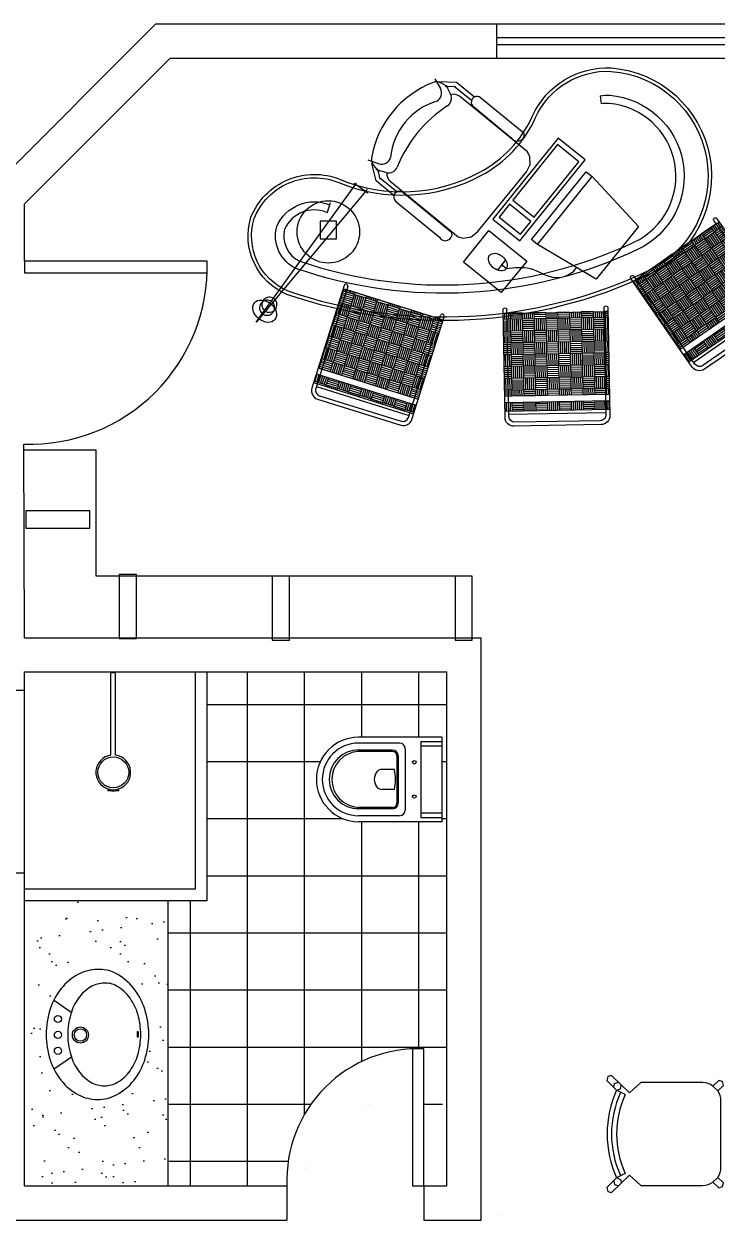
# Model space of a CAD drawing. Extents: x 33 to 1815, y -14679 to 245.
# Drawn here: x 45.77 to 48.81, y 2.74 to 7.98 of the extents above; entities that cross this region are included whole.
import ezdxf

# ---------------------------------------------------------------- set-up
doc = ezdxf.new("R2010")
doc.units = 0
doc.header["$MEASUREMENT"] = 0
doc.layers.get('0').update_dxf_attribs({"linetype": 'CONTINUOUS'})
for name, color, linetype in [('corte-esq-ext', 1, 'CONTINUOUS'), ('ESQUADRIA', 2, 'CONTINUOUS'), ('HACHURA', 1, 'CONTINUOUS'), ('JANELA', 3, 'CONTINUOUS'), ('L_DECA', 7, 'CONTINUOUS'), ('MOBIL_I', 13, 'CONTINUOUS'), ('PAREDE', 6, 'CONTINUOUS'), ('PEÇWC', 1, 'CONTINUOUS'), ('PILAR', 5, 'CONTINUOUS'), ('PORTA', 3, 'CONTINUOUS'), ('VARANDA', 1, 'CONTINUOUS')]:
    doc.layers.add(name, color=color, linetype=linetype)
pattern_1 = [(90, (-473.958, -1077.1757), (-6.096, 6.096), [6.096, -6.096]), (90, (-472.942, -1077.1757), (-6.096, 6.096), [6.096, -6.096]), (90, (-471.926, -1077.1757), (-6.096, 6.096), [6.096, -6.096]), (90, (-470.91, -1077.1757), (-6.096, 6.096), [6.096, -6.096]), (90, (-469.894, -1077.1757), (-6.096, 6.096), [6.096, -6.096]), (90, (-468.878, -1077.1757), (-6.096, 6.096), [6.096, -6.096]), (90, (-467.862, -1077.1757), (-6.096, 6.096), [6.096, -6.096]), (1e-14, (-473.958, -1071.0797), (6.096, -6.096), [6.096, -6.096]), (1e-14, (-473.958, -1070.0637), (6.096, -6.096), [6.096, -6.096]), (1e-14, (-473.958, -1069.0477), (6.096, -6.096), [6.096, -6.096]), (1e-14, (-473.958, -1068.0317), (6.096, -6.096), [6.096, -6.096]), (1e-14, (-473.958, -1067.0157), (6.096, -6.096), [6.096, -6.096]), (1e-14, (-473.958, -1065.9997), (6.096, -6.096), [6.096, -6.096]), (1e-14, (-473.958, -1064.9837), (6.096, -6.096), [6.096, -6.096])]

# ---------------------------------------------------------------- blocks, each defined once
blk = doc.blocks.new('Bel10')
at = {"layer": 'L_DECA'}
for p, q in [((-18.5, -7.5), (-18.5, -44)), ((-18.5, -7.5), (18.5, -7.5)), ((18.5, -7.5), (18.5, -44))]:
    blk.add_line(p, q, dxfattribs=at)
at = {"layer": 'L_DECA', "color": 1}
for p, q in [((-16.62, -16.8), (-16.62, -7.5)), ((-14.7, -16.8), (-14.7, -7.5)), ((14.7, -16.8), (14.7, -7.5)), ((16.62, -16.8), (16.62, -7.5)), ((-16.62, -16.8), (16.62, -16.8)), ((-15.9, -26.11), (-15.9, -44)), ((-13.4, -23.61), (13.4, -23.61)), ((15.9, -26.11), (15.9, -44)), ((-12.85, -29.11), (-12.85, -45.13)), ((-12.25, -29.11), (-12.25, -44)), ((-10.35, -26.61), (10.35, -26.61)), ((-10.35, -27.21), (10.35, -27.21)), ((-4.4, -28.32), (-4.4, -33.79)), ((4.4, -28.32), (4.4, -33.79)), ((12.25, -29.11), (12.25, -44)), ((12.85, -29.11), (12.85, -45.13)), ((4.41, -32.25), (4.28, -32.25))]:
    blk.add_line(p, q, dxfattribs=at)
for centre in [(-7.5, -19.6), (7.5, -19.6)]:
    blk.add_circle(centre, 0.75, dxfattribs=at)
for centre, radius, start, end in [((-13.4, -26.11), 2.5, 90, 180), ((13.4, -26.11), 2.5, 0, 90), ((-10.35, -29.11), 2.5, 90, 180), ((-10.35, -29.11), 1.9, 90, 180), ((0.61, -52.22), 24.42, 91.4264, 101.8331), ((-0.61, -52.22), 24.42, 78.1669, 88.5736), ((10.35, -29.11), 2.5, 0, 90), ((10.35, -29.11), 1.9, 0, 90), ((-1.7, -33.79), 2.7, 180, 229.1678), ((0, -31.83), 5.3, 229.1678, 310.8322), ((1.7, -33.79), 2.7, 310.8322, 0), ((0, -44), 15.9, 180, 0), ((0, -44), 12.9, 180, 0), ((0, -43.44), 12.26, 182.6006, 357.3994)]:
    blk.add_arc(centre, radius, start, end, dxfattribs=at)
at = {"layer": 'L_DECA'}
blk.add_arc((0, -44), 18.5, 180, 0, dxfattribs=at)
blk = doc.blocks.new('MBCAD4_2')
at = {"color": 0}
blk.add_lwpolyline([(0.02, 49.68, 0.106639), (-19.24, 45.52), (-23.45, 49.88), (-25.13, 49.43), (-25.63, 47.77), (-18.01, 39.93), (-22.5, 34.87), (-22.5, 7.87, 0.159591), (-21.02, 3.34), (-23.5, 0.83), (-22.98, -0.82), (-21.31, -1.27), (-18.97, 1.19, 0.162734), (-14.5, -0.13), (0, -0.13), (14.5, -0.13, 0.162734), (18.97, 1.19), (21.31, -1.27), (22.98, -0.82), (23.5, 0.83), (21.02, 3.34, 0.159591), (22.5, 7.87), (22.5, 34.87), (18.01, 39.93), (25.63, 47.77), (25.13, 49.43), (23.45, 49.88), (19.24, 45.52, 0.106639), (-0.02, 49.68)], format="xyb", dxfattribs=at)
at = {"layer": 'MOBIL_I'}
for p, q in [((-17.22, 41.8), (-19.24, 45.52)), ((17.25, 41.79), (19.24, 45.52)), ((-18.97, 1.19), (-21.02, 3.34)), ((18.97, 1.19), (21.02, 3.34))]:
    blk.add_line(p, q, dxfattribs=at)
for points in [[(-20.47, 46.81), (-22.16, 46.38), (-22.64, 44.7)], [(-19.21, 45.27), (-19.99, 43.71), (-21.73, 43.57)], [(19.21, 45.27), (19.99, 43.71), (21.73, 43.57)], [(20.47, 46.81), (22.16, 46.38), (22.64, 44.7)]]:
    blk.add_lwpolyline(points, dxfattribs=at)
for radius in [43.95, 41.7]:
    blk.add_arc((0, 3.82), radius, 65.5712, 114.3973, dxfattribs=at)
blk = doc.blocks.new('A$C503B2576')
at = {"layer": 'HACHURA', "ltscale": 0.35}
h = blk.add_hatch(dxfattribs=at)
h.set_pattern_fill('AR-PARQ1,_O', color=256, scale=0.02, angle=-116.58429)
h.set_pattern_definition(pattern_1)
h.paths.add_polyline_path([(36.99, -74.89), (36.99, -76.89), (41.58, -76.89), (41.58, -74.89)])
h.paths.add_polyline_path([(36.99, -22.89), (36.99, -24.89), (41.58, -24.89), (41.58, -22.89)])
h.paths.add_polyline_path([(33.71, -24.89), (33.71, -22.89), (-9.01, -22.89), (-9.01, -24.89)])
h.paths.add_polyline_path([(-9.01, -74.89), (-9.01, -76.89), (33.71, -76.89), (33.71, -74.89)])
h = blk.add_hatch(dxfattribs=at)
h.set_pattern_fill('AR-PARQ1,_O', color=256, scale=0.02, angle=-116.58429)
h.set_pattern_definition(pattern_1)
h.paths.add_polyline_path([(33.71, -74.89), (33.71, -24.89), (-9.01, -24.89), (-9.01, -74.89)])
h = blk.add_hatch(dxfattribs=at)
h.set_pattern_fill('AR-PARQ1,_O', color=256, scale=0.02, angle=-116.58429)
h.set_pattern_definition(pattern_1)
h.paths.add_polyline_path([(36.99, -74.89), (41.58, -74.89), (41.58, -24.89), (36.99, -24.89)])
at = {"color": 0}
for p, q in [((44.68, -22.89), (-10.84, -22.89)), ((44.18, -24.89), (-10.84, -24.89)), ((-9.01, -24.89), (-9.01, -74.89)), ((43.18, -74.89), (43.18, -24.89)), ((47.18, -71.89), (47.18, -27.89)), ((49.18, -72.39), (49.18, -27.39)), ((-10.84, -74.89), (44.18, -74.89)), ((-10.84, -76.89), (44.68, -76.89))]:
    blk.add_line(p, q, dxfattribs=at)
for centre, radius, start, end in [((-10.84, -23.89), 1, 90, 270), ((44.68, -27.39), 4.5, 0, 90), ((44.18, -27.89), 3, 0, 90), ((44.18, -71.89), 3, 270, 0), ((44.68, -72.39), 4.5, 270, 0), ((-10.84, -75.89), 1, 90, 270)]:
    blk.add_arc(centre, radius, start, end, dxfattribs=at)
at = {"layer": 'MOBIL_I'}
for p, q in [((-9.01, -22.89), (-9.01, -76.89)), ((33.71, -76.89), (33.71, -22.89)), ((36.99, -76.89), (36.99, -22.89)), ((41.58, -76.89), (41.58, -22.89))]:
    blk.add_line(p, q, dxfattribs=at)

msp = doc.modelspace()

# ---------------------------------------------------------------- hatches: boundary and pattern name
at = {"layer": 'corte-esq-ext'}
h = msp.add_hatch(dxfattribs=at)
h.set_pattern_fill('_USER,_O', color=256, scale=0.25, double=1, pattern_type=0)
h.set_pattern_definition([(0, (0, 0), (0, 0.25), []), (90, (0, 0), (-0.25, 2e-17), [])])
edge = h.paths.add_edge_path()
edge.add_line((47.5227, 3.4923), (47.5227, 3.1708))
edge.add_line((47.5227, 3.1708), (47.6227, 3.2687))
edge.add_line((47.6227, 3.2687), (47.6227, 5.1423))
edge.add_line((47.6227, 5.1423), (46.5727, 5.1423))
edge.add_line((46.5727, 5.1423), (46.5727, 4.1423))
edge.add_line((46.5727, 4.1423), (46.4026, 4.1423))
edge.add_line((46.4026, 4.1423), (46.4026, 2.8923))
edge.add_line((46.4026, 2.8923), (46.9227, 2.8923))
edge.add_arc((47.4977, 2.9173), 0.5755, 87.5104, 182.4896, ccw=False)
edge = h.paths.add_edge_path(flags=16)
edge.add_line((47.2364, 4.8569), (47.6014, 4.8569))
edge.add_line((47.6014, 4.8569), (47.6014, 4.4869))
edge.add_line((47.6014, 4.4869), (47.2364, 4.4869))
edge.add_arc((47.2364, 4.6719), 0.185, 90, 270, ccw=False)
edge = h.paths.add_edge_path(flags=0)
edge.add_line((47.2364, 4.8309), (47.4404, 4.8309))
edge.add_line((47.4404, 4.8309), (47.4404, 4.5129))
edge.add_line((47.4404, 4.5129), (47.2364, 4.5129))
edge.add_arc((47.2364, 4.6719), 0.159, 90, 270, ccw=False)
edge = h.paths.add_edge_path(flags=0)
edge.add_line((47.2478, 4.8004), (47.4104, 4.8004))
edge.add_line((47.4104, 4.8004), (47.4104, 4.5434))
edge.add_line((47.4104, 4.5434), (47.2478, 4.5434))
edge.add_arc((47.2364, 4.6719), 0.129, 84.9538, 275.0462, ccw=False)
edge = h.paths.add_edge_path(flags=0)
edge.add_line((47.2476, 4.7944), (47.3691, 4.7944))
edge.add_arc((47.3854, 4.7754), 0.025, -40.5358, 130.5358, ccw=False)
edge.add_line((47.4044, 4.7591), (47.4044, 4.5846))
edge.add_arc((47.3854, 4.5684), 0.025, -130.5358, 40.5358, ccw=False)
edge.add_line((47.3691, 4.5494), (47.2476, 4.5494))
edge.add_arc((47.242, 4.6719), 0.1226, 87.3994, 272.6006, ccw=False)
edge = h.paths.add_edge_path(flags=0)
edge.add_line((47.3286, 4.7159), (47.3933, 4.7159))
edge.add_arc((47.1542, 4.6658), 0.2442, 1.4264, 11.8331, ccw=False)
edge.add_arc((47.1542, 4.678), 0.2442, 348.1669, 358.5736, ccw=False)
edge.add_line((47.3933, 4.6279), (47.3286, 4.6279))
edge.add_arc((47.3582, 4.6719), 0.053, 123.8819, 236.1181, ccw=False)
h.paths.add_polyline_path([(46.7851, 4.2145), (47.2118, 4.2145)], flags=16)
at = {"layer": 'PEÇWC'}
h = msp.add_hatch(dxfattribs=at)
h.set_pattern_fill('AR-SAND,_O', color=256, scale=0.1)
h.set_pattern_definition([(37.5, (-51.23213, 0), (-0.00629934, 0.19268238), [0, -0.152, 0, -0.17, 0, -0.1625]), (7.5, (-51.23213, 0), (0.1769777, 0.2822146), [0, -0.082, 0, -0.137, 0, -0.0525]), (327.5, (-51.35513, 0), (0.3114142, 0.0005659), [0, -0.05, 0, -0.18, 0, -0.235]), (317.5, (-51.35513, 0), (0.30061266, 0.08776756), [0, -0.025, 0, -0.118, 0, -0.135])])
h.paths.add_polyline_path([(45.8026, 2.8923), (46.4026, 2.8923), (46.4026, 4.1423), (45.8026, 4.1423)])
h.paths.add_polyline_path([(46.0097, 3.2907, -0.105215), (45.934, 3.3536, -0.088288), (45.886, 3.4431, -0.079177), (45.8682, 3.5548, -0.079177), (45.886, 3.6665, -0.088288), (45.934, 3.7561, -0.105215), (46.0097, 3.8189, -0.121388), (46.0928, 3.8394, -0.14205), (46.1703, 3.8236, -0.105215), (46.2517, 3.7561, -0.088288), (46.2997, 3.6665, -0.079177), (46.3175, 3.5548, -0.079177), (46.2997, 3.4431, -0.088288), (46.2517, 3.3536, -0.105215), (46.176, 3.2907, -0.121388), (46.0928, 3.2702, -0.121388)], flags=16)
h.paths.add_polyline_path([(46.0096, 3.396, -0.083114), (45.9757, 3.4659, -0.071735), (45.9628, 3.5548, -0.071735), (45.9757, 3.6438, -0.083114), (46.0096, 3.7137, -0.106704), (46.0645, 3.7638, -0.13263), (46.1226, 3.7795, -0.154551), (46.1769, 3.7673, -0.106704), (46.2356, 3.7137, -0.083114), (46.2695, 3.6438, -0.071735), (46.2824, 3.5548, -0.071735), (46.2695, 3.4659, -0.083114), (46.2356, 3.396, -0.106704), (46.1807, 3.3458, -0.13263), (46.1226, 3.3302, -0.13263), (46.0645, 3.3458, -0.106704)], flags=0)
h.paths.add_polyline_path([(45.9041, 3.4837, -1), (45.9357, 3.4837, -1)], flags=0)
h.paths.add_polyline_path([(45.9829, 3.5527, -1), (46.0531, 3.5527, -1)], flags=0)
h.paths.add_polyline_path([(45.991, 3.5527, -1), (46.0451, 3.5527, -1)], flags=0)
h.paths.add_polyline_path([(45.9041, 3.5532, -1), (45.9357, 3.5532, -1)], flags=0)
h.paths.add_polyline_path([(45.9041, 3.6228, -1), (45.9357, 3.6228, -1)], flags=0)
h.paths.add_polyline_path([(46.2675, 3.5429), (46.2675, 3.5674), (46.271, 3.5674), (46.271, 3.5429)], flags=0)

# ---------------------------------------------------------------- linework, layer by layer
at = {"layer": 'ESQUADRIA'}
for p, q in [((47.8417, 7.9802), (49.8417, 7.9802)), ((47.8417, 7.8302), (49.8417, 7.8302)), ((45.7727, 4.2628), (45.7727, 5.0628))]:
    msp.add_line(p, q, dxfattribs=at)
at = {"layer": 'JANELA', "color": 3}
for p, q in [((47.8417, 7.9202), (49.8417, 7.9202)), ((47.8417, 7.8902), (49.8417, 7.8902)), ((47.8417, 7.8902), (49.8417, 7.8902))]:
    msp.add_line(p, q, dxfattribs=at)
at = {"layer": 'PAREDE'}
for p, q in [((45.6227, 7.2544), (46.3485, 7.9802)), ((46.3485, 7.9802), (47.8413, 7.9802)), ((47.8417, 7.8302), (47.8417, 7.9802)), ((45.7727, 7.1923), (46.4106, 7.8302)), ((46.4106, 7.8302), (47.8417, 7.8302)), ((45.7727, 6.9406), (45.7727, 7.1923)), ((45.7727, 5.2923), (45.7708, 6.1406)), ((47.7727, 2.7423), (47.7727, 5.2923)), ((45.7727, 5.1423), (47.6227, 5.1423)), ((45.7727, 5.0628), (45.7727, 5.1423)), ((47.6227, 2.8923), (47.6227, 5.1423)), ((45.6227, 5.0628), (45.7727, 5.0628)), ((45.6227, 4.2628), (45.7727, 4.2628)), ((45.7727, 2.8923), (45.7727, 4.2628)), ((46.4026, 2.8923), (46.4026, 4.1423)), ((45.7727, 2.8923), (46.9227, 2.8923)), ((46.9227, 2.8923), (46.9227, 2.7423)), ((47.5227, 2.8923), (47.5227, 2.7423)), ((47.5227, 2.8923), (47.6227, 2.8923)), ((45.1227, 2.7423), (46.9227, 2.7423)), ((47.5227, 2.7423), (47.7727, 2.7423))]:
    msp.add_line(p, q, dxfattribs=at)
at = {"layer": 'PEÇWC'}
for p, q in [((46.5227, 4.1923), (46.5227, 5.1423)), ((46.5727, 4.1423), (46.5727, 5.1423)), ((45.7727, 4.1923), (46.5227, 4.1923)), ((45.7727, 4.1423), (46.5727, 4.1423)), ((45.9782, 3.6508), (45.9044, 3.7024)), ((46.2675, 3.5674), (46.271, 3.5674)), ((46.2675, 3.5429), (46.2675, 3.5674)), ((46.271, 3.5674), (46.271, 3.5429)), ((46.271, 3.5429), (46.2675, 3.5429)), ((45.9786, 3.456), (45.9044, 3.4041))]:
    msp.add_line(p, q, dxfattribs=at)
for points in [[(46.3175, 3.5548, 0.079177), (46.2997, 3.6665, 0.088288), (46.2517, 3.7561, 0.105215), (46.1703, 3.8236, 0.14205), (46.0928, 3.8394, 0.121388), (46.0097, 3.8189, 0.105215), (45.934, 3.7561, 0.088288), (45.886, 3.6665, 0.079177), (45.8682, 3.5548, 0.079177), (45.886, 3.4431, 0.088288), (45.934, 3.3536, 0.105215), (46.0097, 3.2907, 0.121388), (46.0928, 3.2702, 0.121388), (46.176, 3.2907, 0.105215), (46.2517, 3.3536, 0.088288), (46.2997, 3.4431, 0.079177)], [(46.2824, 3.5548, 0.071735), (46.2695, 3.6438, 0.083114), (46.2356, 3.7137, 0.106704), (46.1769, 3.7673, 0.154551), (46.1226, 3.7795, 0.13263), (46.0645, 3.7638, 0.106704), (46.0096, 3.7137, 0.083114), (45.9757, 3.6438, 0.071735), (45.9628, 3.5548, 0.071735), (45.9757, 3.4659, 0.083114), (46.0096, 3.396, 0.106704), (46.0645, 3.3458, 0.13263), (46.1226, 3.3302, 0.13263), (46.1807, 3.3458, 0.106704), (46.2356, 3.396, 0.083114), (46.2695, 3.4659, 0.071735)]]:
    msp.add_lwpolyline(points, format="xyb", close=True, dxfattribs=at)
for centre, radius in [((45.9199, 3.6228), 0.0158), ((45.9199, 3.5532), 0.0158), ((46.018, 3.5527), 0.0351), ((46.018, 3.5527), 0.027), ((45.9199, 3.4837), 0.0158)]:
    msp.add_circle(centre, radius, dxfattribs=at)
at = {"layer": 'PORTA', "color": 3}
for p, q in [((46.1521, 4.778), (46.1521, 5.1408)), ((46.1521, 5.1408), (46.1721, 5.1408)), ((46.1721, 4.778), (46.1721, 5.1408)), ((46.1399, 4.6301), (46.1378, 4.6232)), ((46.1621, 4.6186), (46.1621, 4.6267)), ((46.1621, 4.6186), (46.1621, 4.6267)), ((46.187, 4.6231), (46.1848, 4.6302)), ((47.4727, 2.8923), (47.5227, 2.8923))]:
    msp.add_line(p, q, dxfattribs=at)
at = {"layer": 'PORTA'}
msp.add_lwpolyline([(45.7727, 6.9406), (45.7727, 6.8906), (46.5727, 6.8906), (46.5727, 6.9406)], close=True, dxfattribs=at)
msp.add_lwpolyline([(47.5227, 2.8923), (47.5227, 3.4923), (47.4727, 3.4923), (47.4727, 2.8923)], dxfattribs=at)
at = {"layer": 'PORTA', "color": 3}
msp.add_lwpolyline([(47.5227, 3.4923), (47.4727, 3.4923)], dxfattribs=at)
msp.add_lwpolyline([(47.8634, 2.7615), (47.8634, 2.7615), (47.8634, 2.7615), (47.8634, 2.7615)], close=True, dxfattribs=at)
msp.add_circle((46.1621, 4.7027), 0.0677, dxfattribs=at)
at = {"layer": 'PORTA', "color": 1}
for centre, radius, start, end in [((45.7977, 6.9156), 0.7755, 268.0117, 1.8475), ((47.4977, 2.9173), 0.5755, 87.5104, 182.4896)]:
    msp.add_arc(centre, radius, start, end, dxfattribs=at)
at = {"layer": 'PORTA', "color": 3}
for centre, radius, start, end in [((46.1621, 4.7027), 0.076, 97.5625, 253.0092), ((46.1621, 4.7027), 0.076, 287.388, 82.4375), ((46.1384, 4.623), 0.000606, 163.0092, 275.2895), ((46.1429, 4.5742), 0.0484, 66.6467, 95.2895), ((46.1621, 4.7027), 0.076, 253.0092, 287.388), ((46.1813, 4.5742), 0.0484, 83.9787, 113.3533), ((46.1864, 4.6229), 0.000606, 263.9787, 17.388)]:
    msp.add_arc(centre, radius, start, end, dxfattribs=at)
at = {"layer": 'VARANDA'}
for p, q in [((47.5696, 7.7398), (47.5944, 7.697)), ((47.6655, 7.724), (47.5879, 7.7266)), ((47.6297, 7.7036), (47.5972, 7.7215)), ((47.6614, 7.7041), (47.6157, 7.7057)), ((47.6179, 7.7132), (47.6386, 7.673)), ((47.731, 7.6445), (47.6554, 7.7064)), ((47.7437, 7.66), (47.6655, 7.724)), ((47.9763, 7.4198), (47.6789, 7.6633)), ((47.962, 7.5), (47.7706, 7.6567)), ((48.2949, 7.666), (48.2984, 7.6301)), ((47.739, 7.618), (47.9036, 7.4832)), ((47.9869, 7.3988), (47.9763, 7.4198)), ((47.988, 7.3645), (47.9869, 7.3988)), ((47.3251, 7.3682), (47.2782, 7.3839)), ((47.3126, 7.2931), (47.2947, 7.3687)), ((47.3016, 7.3605), (47.3256, 7.3322)), ((47.3573, 7.3295), (47.3138, 7.3418)), ((47.3313, 7.301), (47.3208, 7.3456)), ((47.9715, 7.3323), (47.988, 7.3645)), ((46.7878, 6.6741), (47.2274, 7.2825)), ((47.2176, 7.2825), (47.2771, 7.24)), ((47.3908, 7.2291), (47.3126, 7.2931)), ((47.4035, 7.2445), (47.3279, 7.3064)), ((47.3748, 7.2919), (47.6722, 7.0484)), ((47.757, 7.0703), (47.9715, 7.3323)), ((47.2738, 7.2546), (46.7878, 6.6741)), ((47.6453, 7.0659), (47.4307, 7.2416)), ((47.1114, 7.1974), (47.0993, 7.1537)), ((47.399, 7.2029), (47.5904, 7.0462)), ((47.6722, 7.0484), (47.6948, 7.0421)), ((47.6948, 7.0421), (47.7287, 7.0478)), ((47.7287, 7.0478), (47.757, 7.0703)), ((47.8799, 6.947), (47.8441, 6.9025)), ((47.8829, 6.9085), (47.8623, 6.9251)), ((45.7708, 6.1153), (46.0876, 6.1153)), ((46.0876, 5.5621), (46.0876, 6.1153)), ((46.0591, 5.8482), (45.7791, 5.8482)), ((45.7791, 5.8482), (45.7791, 5.7725)), ((46.0591, 5.7725), (46.0591, 5.8482)), ((45.7791, 5.7725), (46.0591, 5.7725)), ((47.7344, 5.5621), (46.0876, 5.5621)), ((46.2638, 5.5689), (46.1881, 5.5689)), ((46.1881, 5.5689), (46.1881, 5.2889)), ((46.2638, 5.2889), (46.2638, 5.5689)), ((46.9339, 5.5621), (46.8582, 5.5621)), ((46.8582, 5.5621), (46.8582, 5.2821)), ((46.9339, 5.2821), (46.9339, 5.5621)), ((47.7344, 5.5621), (47.6587, 5.5621)), ((47.6587, 5.5621), (47.6587, 5.2821)), ((47.7344, 5.2821), (47.7344, 5.5621)), ((45.7727, 5.2923), (47.7727, 5.2923)), ((46.1881, 5.2889), (46.2638, 5.2889)), ((46.8582, 5.2821), (46.9339, 5.2821)), ((47.6587, 5.2821), (47.7344, 5.2821))]:
    msp.add_line(p, q, dxfattribs=at)
for points in [[(47.9979, 7.577, -0.30797), (48.3437, 7.7874, -0.770132), (48.5083, 6.8832, -0.195921), (46.9227, 6.7955, -0.386749), (46.7651, 7.1337, -0.417), (47.156, 7.299, 0.223304), (47.7649, 7.3291, 0.165323)], [(48.0116, 7.5708, -0.307808), (48.3428, 7.7725, -0.76998), (48.5019, 6.8968, -0.195863), (46.9281, 6.8095, -0.385576), (46.7792, 7.1287, -0.416389), (47.1503, 7.2852, 0.223304), (47.7719, 7.3158, 0.165323)]]:
    msp.add_lwpolyline(points, format="xyb", close=True, dxfattribs=at)
msp.add_lwpolyline([(48.2949, 7.666, -0.04296), (48.336, 7.6677, -0.768491), (48.4572, 6.9918, -0.195379), (46.9659, 6.9075, -0.372081), (46.8783, 7.0936, -0.409158), (47.1103, 7.188)], format="xyb", dxfattribs=at)
for points in [[(48.1099, 7.4801), (47.9674, 7.3028), (47.9674, 7.3028), (47.9674, 7.3028), (47.8248, 7.1256), (47.9429, 7.0306), (48.228, 7.3851), (48.1099, 7.4801)], [(48.1072, 7.4515), (47.9121, 7.209), (48.0054, 7.134), (48.2005, 7.3765), (48.1072, 7.4515)], [(47.994, 7.0355), (48.2335, 7.3332), (48.2599, 7.312), (48.4618, 7.0925), (48.2772, 6.8631), (48.0204, 7.0143), (47.994, 7.0355)], [(48.0204, 7.0143), (48.2599, 7.312)], [(47.9904, 7.1153), (47.8971, 7.1903), (47.8521, 7.1344), (47.9454, 7.0593), (47.9904, 7.1153)]]:
    msp.add_lwpolyline(points, dxfattribs=at)
for points in [[(47.0676, 7.1164), (47.0676, 7.0387), (47.1398, 7.0387), (47.1398, 7.1164)], [(47.9725, 6.9416), (47.8613, 6.8034), (47.6956, 6.9367), (47.8068, 7.0749)]]:
    msp.add_lwpolyline(points, close=True, dxfattribs=at)
msp.add_circle((47.1038, 7.0695), 0.1366, dxfattribs=at)
for centre, radius, start, end in [((47.7177, 7.3213), 0.431, 110.9531, 170.4194), ((47.5779, 7.6864), 0.04, 61.132, 110.9531), ((47.5597, 7.677), 0.04, 298.0627, 29.9771), ((47.6031, 7.6547), 0.04, 303.0646, 27.2097), ((47.6536, 7.6323), 0.04, 50.6862, 109.8047), ((47.7548, 7.6374), 0.025, 50.6862, 230.6862), ((47.6601, 7.3685), 0.2851, 106.6228, 174.7497), ((47.937, 7.1417), 0.5721, 123.0646, 158.3078), ((48.3254, 7.4282), 0.2037, 87.6554, 97.6152), ((48.3066, 7.3136), 0.3193, 295.0638, 85.1196), ((47.9312, 7.4974), 0.031, 207.1375, 4.8445), ((47.3322, 7.3864), 0.04, 170.4194, 220.2405), ((47.3379, 7.4061), 0.04, 251.3953, 343.3097), ((47.3683, 7.368), 0.04, 254.1627, 338.3078), ((47.4001, 7.3229), 0.04, 171.5677, 230.6862), ((47.4149, 7.2223), 0.025, 50.6862, 230.6862), ((47.0424, 7.0228), 0.1427, 67.6501, 155.6724), ((47.4285, 7.9618), 0.8726, 247.6501, 247.8405), ((47.0298, 7.0513), 0.1213, 165.5405, 245.3264), ((47.6079, 8.785), 1.9481, 251.1733, 295.3464), ((47.6164, 7.0603), 0.0295, 208.4968, 10.9482)]:
    msp.add_arc(centre, radius, start, end, dxfattribs=at)
msp.add_ellipse((47.8462, 6.9374), major_axis=(0.0364, -0.0293), ratio=0.680082, dxfattribs=at)
at = {"layer": 'VARANDA', "extrusion": (0, 0, -1)}
for centre, major_axis, ratio, start_param, end_param in [((46.8252, 6.7223), (-0.0449, 0.0365), 0.726613, 4.712389, 10.995574), ((46.8358, 6.7373), (0.0212, 0.026), 0.980078, 1.570796326787653, 7.85398163396724), ((46.8458, 6.7505), (0.0212, 0.026), 0.980078, 1.570796326786354, 7.85398163396594)]:
    msp.add_ellipse(centre, major_axis=major_axis, ratio=ratio, start_param=start_param, end_param=end_param, dxfattribs=at)
at = {"layer": 'VARANDA'}
msp.add_spline([(47.8829, 6.9085), (47.9876, 6.9087), (48.0999, 6.8695), (48.1859, 6.9071), (48.1915, 6.9156)], degree=3, dxfattribs=at)

# ---------------------------------------------------------------- block references
at = {"layer": 'PILAR', "xscale": 0.01, "yscale": 0.01, "zscale": 0.01, "rotation": 270}
msp.add_blockref('Bel10', (47.6764, 4.6719), dxfattribs=at)
at = {"layer": 'VARANDA', "extrusion": (0, 0, -1), "xscale": 0.008499999999999952, "yscale": 0.008499999999999952, "zscale": -0.0085}
for p, rotation in [((-48.3211, 6.679), 235.2788599374765), ((-47.6761, 6.6323), 268.9288266189639)]:
    msp.add_blockref('A$C503B2576', p, dxfattribs=dict(at, rotation=rotation))
at = {"layer": 'VARANDA'}
for name, p, xscale, yscale, zscale, rotation in [('A$C503B2576', (47.7688, 6.552), 0.008499999999999718, 0.008499999999999718, 0.008499999999999718, 252.5937758378591), ('MBCAD4_2', (48.8215, 3.1191), 0.009999999999999787, 0.009999999999999787, 0.009999999999999787, 90)]:
    msp.add_blockref(name, p, dxfattribs=dict(at, xscale=xscale, yscale=yscale, zscale=zscale, rotation=rotation))

doc.saveas('drawing.dxf')
